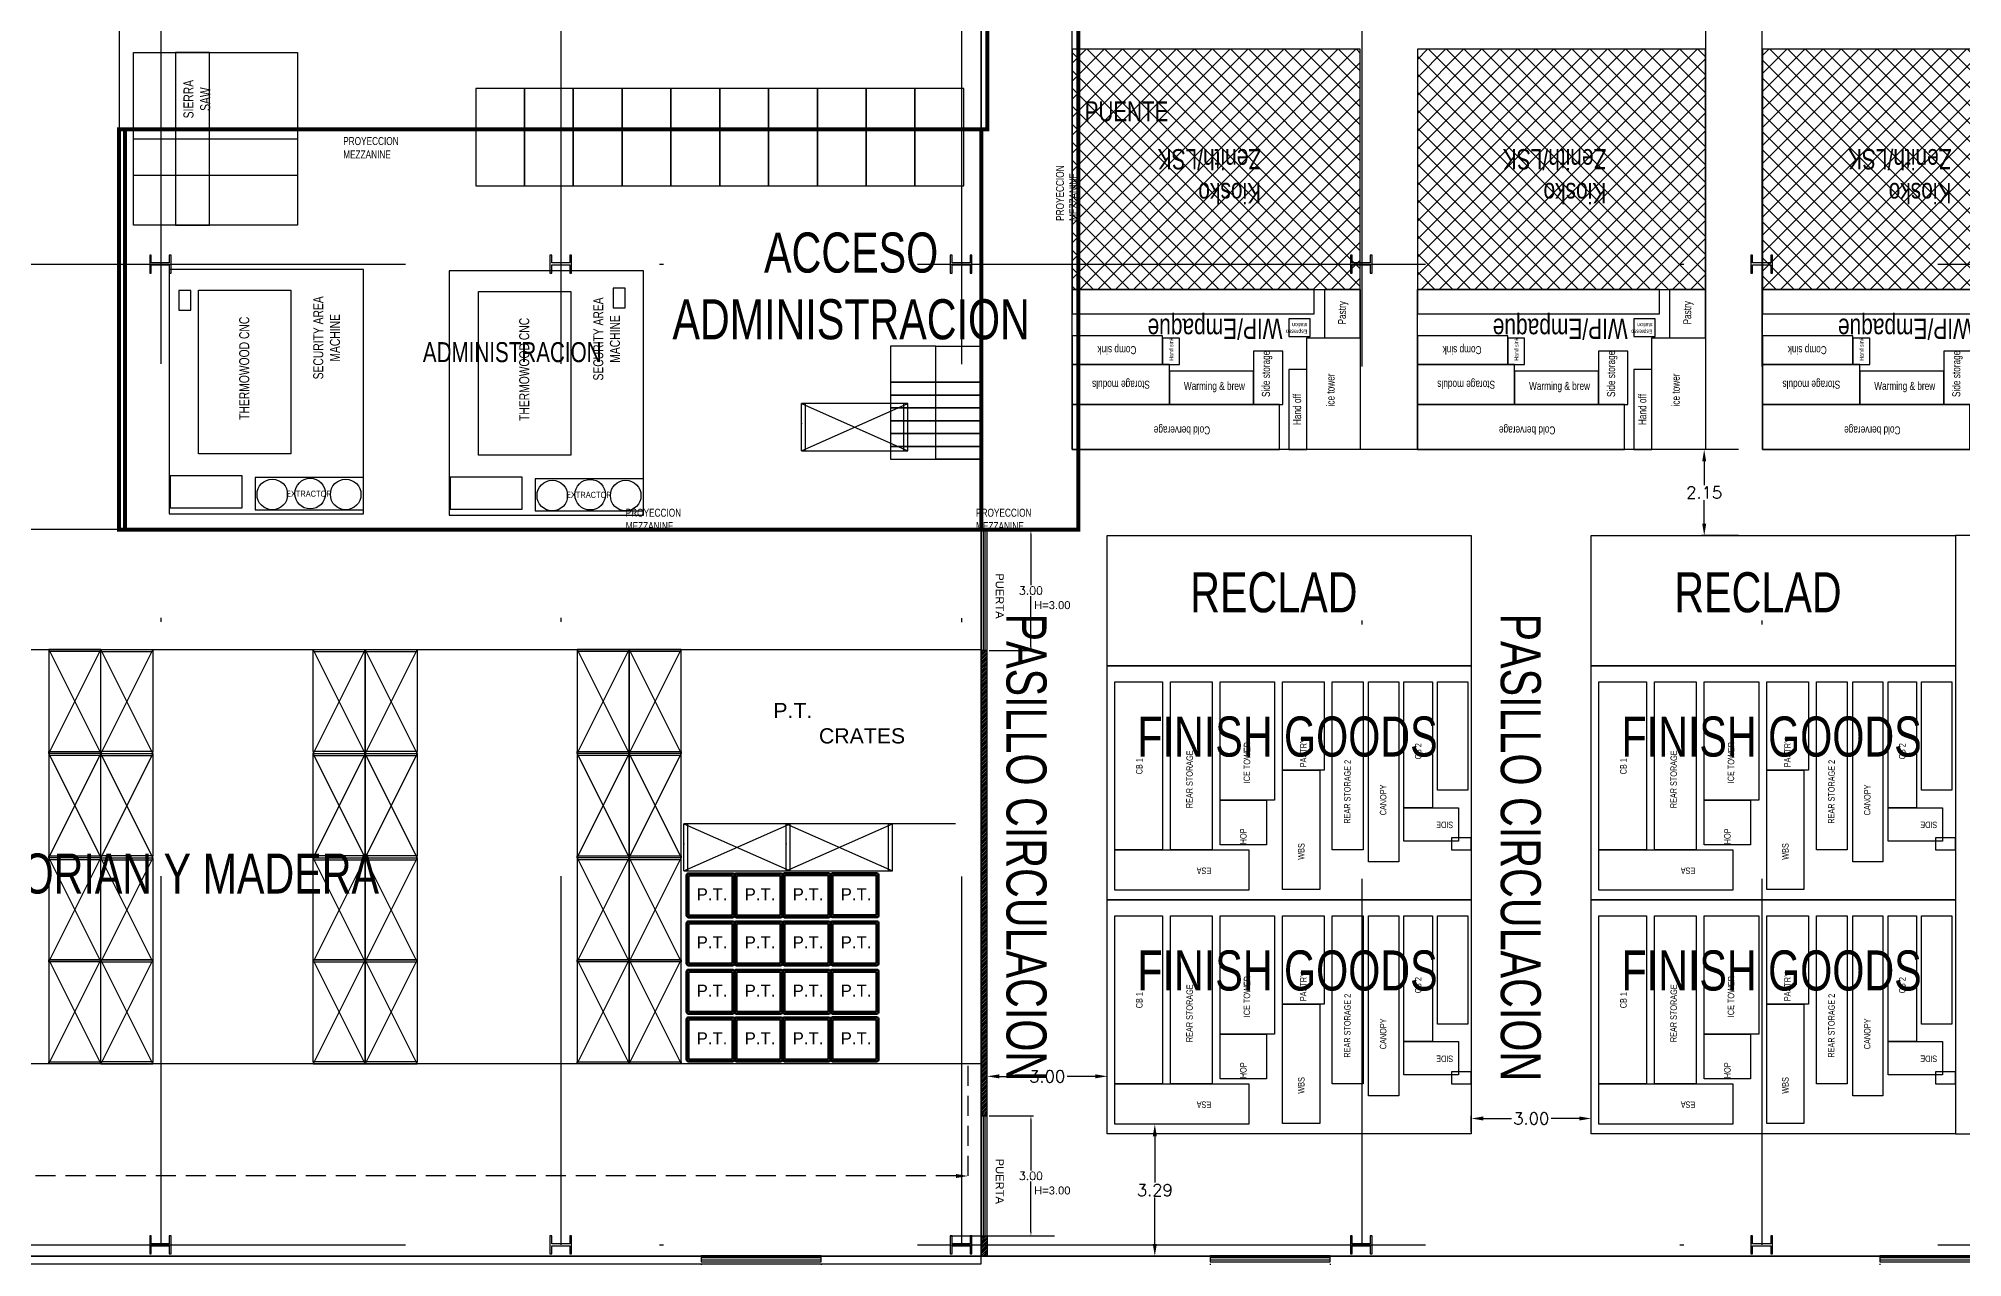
# Model space of a CAD drawing. Header units: millimetres. Extents: x 1263 to 2085, y 1308 to 1444.
# Drawn here: x 1372.09 to 1420.18, y 1355.05 to 1385.51 of the extents above; entities that cross this region are included whole.
import ezdxf

# ---------------------------------------------------------------- set-up
doc = ezdxf.new("R2010")
doc.units = ezdxf.units.MM
for name, pattern in [('ACAD_ISO02W100', [15, 12, -3]), ('DASHDOT', [25.4, 12.7, -6.35, 0, -6.35]), ('DASHED2', [0.375, 0.25, -0.125])]:
    doc.linetypes.add(name, pattern=pattern)
for name, color, linetype in [('1- 2', 223, 'Continuous'), ('1- muro de carga', 5, 'Continuous'), ('DIM GENERAL', 1, 'Continuous'), ('ejes', 140, 'DASHDOT'), ('LINEA LIMITE DE ZONIFICACION', 2, 'Continuous'), ('LINEA PROYECCION', 1, 'DASHED2')]:
    doc.layers.add(name, color=color, linetype=linetype)
doc.styles.add('ARRAY BASE$0$Standard', font='arial.ttf')
doc.styles.add('ARRAY BASE$0$STYLE1', font='swissc.ttf', dxfattribs={"width": 0.9})
doc.styles.get("Standard").update_dxf_attribs({"font": 'arial.ttf'})
doc.styles.add('TEXTO GENERAL', font='swissc.ttf', dxfattribs={"width": 0.9, "height": 1})
doc.styles.add('TEXTOS', font='romans.shx')
doc.dimstyles.new('DIM-75P', dxfattribs={"dimtxt": 0.3, "dimasz": 0.3, "dimexe": 0.0675, "dimexo": 0.0468, "dimgap": 0.0375, "dimtad": 0, "dimtih": 1, "dimtoh": 1, "dimzin": 0, "dimdsep": 46, "dimtxsty": 'TEXTOS', "dimcen": 0.3, "dimclrd": 1, "dimclre": 1, "dimclrt": 2, "dimadec": 0, "dimazin": 0, "dimtfac": 1, "dimtmove": 1, "dimatfit": 3, "dimldrblk": 'flecha', "dimfxl": 0.045, "dimtolj": 1, "dimtzin": 0, "dimlwd": -1, "dimlwe": -1, "dimarcsym": 0})

# ---------------------------------------------------------------- blocks, each defined once
blk = doc.blocks.new('malla1x1')
at = {"color": 1, "linetype": 'Continuous', "ltscale": 0.01}
blk.add_lwpolyline([(80.173, 79.605), (0, 79.605), (0, 0), (101.556, 0)], close=True, dxfattribs=at)
blk = doc.blocks.new('planta conjunto')
blk.add_lwpolyline([(121.082, 18.35), (121.082, 18.35)])
at = {"layer": '1- 2', "lineweight": 25}
for points in [[(100.79, 25.012), (100.34, 25.012), (100.34, 25.209), (100.3, 25.209), (100.3, 24.759), (100.34, 24.759), (100.34, 24.964), (100.79, 24.964), (100.79, 24.759), (100.837, 24.759), (100.837, 25.209), (100.79, 25.209), (100.79, 25.012)], [(100.79, 25.012), (100.34, 25.012), (100.34, 25.209), (100.3, 25.209), (100.3, 24.759), (100.34, 24.759), (100.34, 24.964), (100.79, 24.964), (100.79, 24.759), (100.837, 24.759), (100.837, 25.209), (100.79, 25.209), (100.79, 25.012)], [(110.798, 25.012), (110.348, 25.012), (110.348, 25.209), (110.3, 25.209), (110.3, 24.759), (110.348, 24.759), (110.348, 24.964), (110.798, 24.964), (110.798, 24.759), (110.845, 24.759), (110.845, 25.209), (110.798, 25.209), (110.798, 25.012)], [(110.798, 25.012), (110.348, 25.012), (110.348, 25.209), (110.3, 25.209), (110.3, 24.759), (110.348, 24.759), (110.348, 24.964), (110.798, 24.964), (110.798, 24.759), (110.845, 24.759), (110.845, 25.209), (110.798, 25.209), (110.798, 25.012)], [(120.806, 25.012), (120.356, 25.012), (120.356, 25.209), (120.308, 25.209), (120.308, 24.759), (120.356, 24.759), (120.356, 24.964), (120.806, 24.964), (120.806, 24.759), (120.845, 24.759), (120.845, 25.209), (120.806, 25.209), (120.806, 25.012)], [(120.806, 25.012), (120.356, 25.012), (120.356, 25.209), (120.308, 25.209), (120.308, 24.759), (120.356, 24.759), (120.356, 24.964), (120.806, 24.964), (120.806, 24.759), (120.845, 24.759), (120.845, 25.209), (120.806, 25.209), (120.806, 25.012)], [(130.806, 25.012), (130.356, 25.012), (130.356, 25.209), (130.316, 25.209), (130.316, 24.759), (130.356, 24.759), (130.356, 24.964), (130.806, 24.964), (130.806, 24.759), (130.853, 24.759), (130.853, 25.209), (130.806, 25.209), (130.806, 25.012)], [(130.806, 25.012), (130.356, 25.012), (130.356, 25.209), (130.316, 25.209), (130.316, 24.759), (130.356, 24.759), (130.356, 24.964), (130.806, 24.964), (130.806, 24.759), (130.853, 24.759), (130.853, 25.209), (130.806, 25.209), (130.806, 25.012)], [(140.814, 25.012), (140.363, 25.012), (140.363, 25.209), (140.316, 25.209), (140.316, 24.759), (140.363, 24.759), (140.363, 24.964), (140.814, 24.964), (140.814, 24.759), (140.861, 24.759), (140.861, 25.209), (140.814, 25.209), (140.814, 25.012)], [(140.814, 25.012), (140.363, 25.012), (140.363, 25.209), (140.316, 25.209), (140.316, 24.759), (140.363, 24.759), (140.363, 24.964), (140.814, 24.964), (140.814, 24.759), (140.861, 24.759), (140.861, 25.209), (140.814, 25.209), (140.814, 25.012)], [(100.79, 0.502), (100.34, 0.502), (100.34, 0.699), (100.3, 0.699), (100.3, 0.249), (100.34, 0.249), (100.34, 0.454), (100.79, 0.454), (100.79, 0.249), (100.837, 0.249), (100.837, 0.699), (100.79, 0.699), (100.79, 0.502)], [(100.79, 0.502), (100.34, 0.502), (100.34, 0.699), (100.3, 0.699), (100.3, 0.249), (100.34, 0.249), (100.34, 0.454), (100.79, 0.454), (100.79, 0.249), (100.837, 0.249), (100.837, 0.699), (100.79, 0.699), (100.79, 0.502)], [(110.798, 0.502), (110.348, 0.502), (110.348, 0.699), (110.3, 0.699), (110.3, 0.249), (110.348, 0.249), (110.348, 0.454), (110.798, 0.454), (110.798, 0.249), (110.845, 0.249), (110.845, 0.699), (110.798, 0.699), (110.798, 0.502)], [(110.798, 0.502), (110.348, 0.502), (110.348, 0.699), (110.3, 0.699), (110.3, 0.249), (110.348, 0.249), (110.348, 0.454), (110.798, 0.454), (110.798, 0.249), (110.845, 0.249), (110.845, 0.699), (110.798, 0.699), (110.798, 0.502)], [(120.806, 0.502), (120.356, 0.502), (120.356, 0.699), (120.308, 0.699), (120.308, 0.249), (120.356, 0.249), (120.356, 0.454), (120.806, 0.454), (120.806, 0.249), (120.845, 0.249), (120.845, 0.699), (120.806, 0.699), (120.806, 0.502)], [(120.806, 0.502), (120.356, 0.502), (120.356, 0.699), (120.308, 0.699), (120.308, 0.249), (120.356, 0.249), (120.356, 0.454), (120.806, 0.454), (120.806, 0.249), (120.845, 0.249), (120.845, 0.699), (120.806, 0.699), (120.806, 0.502)], [(130.806, 0.502), (130.356, 0.502), (130.356, 0.699), (130.316, 0.699), (130.316, 0.249), (130.356, 0.249), (130.356, 0.454), (130.806, 0.454), (130.806, 0.249), (130.853, 0.249), (130.853, 0.699), (130.806, 0.699), (130.806, 0.502)], [(130.806, 0.502), (130.356, 0.502), (130.356, 0.699), (130.316, 0.699), (130.316, 0.249), (130.356, 0.249), (130.356, 0.454), (130.806, 0.454), (130.806, 0.249), (130.853, 0.249), (130.853, 0.699), (130.806, 0.699), (130.806, 0.502)], [(140.814, 0.502), (140.363, 0.502), (140.363, 0.699), (140.316, 0.699), (140.316, 0.249), (140.363, 0.249), (140.363, 0.454), (140.814, 0.454), (140.814, 0.249), (140.861, 0.249), (140.861, 0.699), (140.814, 0.699), (140.814, 0.502)], [(140.814, 0.502), (140.363, 0.502), (140.363, 0.699), (140.316, 0.699), (140.316, 0.249), (140.363, 0.249), (140.363, 0.454), (140.814, 0.454), (140.814, 0.249), (140.861, 0.249), (140.861, 0.699), (140.814, 0.699), (140.814, 0.502)]]:
    blk.add_lwpolyline(points, dxfattribs=at)
at = {"layer": '1- muro de carga', "lineweight": 25}
blk.add_lwpolyline([(6.09, 0.197), (0.197, 0.197), (0.197, 79.803), (140.923, 79.803), (162.306, 0.197), (7.291, 0.197)], dxfattribs=at)
at = {"layer": 'ejes'}
for p, q in [((100.578, 86.192), (100.578, 0.474)), ((110.578, 86.192), (110.578, 0.474)), ((120.586, 86.184), (120.586, 0.474)), ((130.594, 86.124), (130.594, 0.474)), ((140.594, 86.124), (140.594, 0.474)), ((-8.01, 24.984), (162.449, 24.984)), ((-8.01, 0.474), (162.449, 0.474))]:
    blk.add_line(p, q, dxfattribs=at)
blk.add_blockref('malla1x1', (60.75, 0.197))
blk = doc.blocks.new('ARRAY BASE$0$FINISH')
for points in [[(5.845, 9.099), (5.845, 0), (0, 0), (0, 9.099)], [(0.237, 5.558), (0.237, 8.908), (1.247, 8.908), (1.247, 5.558)], [(5.442, 7.719), (1.247, 7.719), (1.247, 8.908), (5.442, 8.908)], [(5.442, 6.48), (1.247, 6.48), (1.247, 7.519), (5.442, 7.519)], [(2.491, 5.122), (1.374, 5.122), (1.374, 6.28), (2.491, 6.28)], [(5.442, 4.914), (2.491, 4.914), (2.491, 6.28), (5.442, 6.28)], [(0.259, 4.714), (3.239, 4.714), (3.239, 3.784), (0.259, 3.784)], [(5.442, 3.673), (3.239, 3.673), (3.239, 4.714), (5.442, 4.714)], [(1.247, 3.473), (5.442, 3.473), (5.442, 2.703), (1.247, 2.703)], [(5.442, 1.809), (0.947, 1.809), (0.947, 2.566), (5.442, 2.566)], [(2.301, 1.683), (2.301, 0.318), (1.468, 0.318), (1.468, 1.683)], [(2.301, 0.973), (2.301, 1.683), (5.442, 1.683), (5.442, 0.973)], [(1.55, 0), (1.55, 0.495), (1.25, 0.495), (1.25, 0)], [(5.442, 0.086), (2.735, 0.086), (2.735, 0.843), (5.442, 0.843)]]:
    blk.add_lwpolyline(points, close=True)
at = {"style": 'TEXTO GENERAL'}
for s, width, gutter_width, heights, insert, char_height, attachment_point, rotation in [('\\pxqc;CB 1', 2.11022, 20.17, [0], (2.283, 8.385), 0.1614, 1, 359.6009), ('\\pxqc;FINISH GOODS ', 8.493, 12.5, [4.341], (4.579, 8.84), 1, 1, 270), ('\\pxqd;ESA ', 1.48497, 20.17, [0.193], (0.648, 7.242), 0.1614, 2, 89.6009), ('\\pxqd;REAR STORAGE', 2.11022, 20.17, [0], (3.344, 7.12), 0.16136, 2, 359.6009), ('\\pxqd;HOP ', 1.09476, 20.17, [0.213], (1.936, 5.776), 0.1614, 2, 359.6009), ('\\pxqd;ICE TOWER', 2.11022, 20.17, [0], (3.966, 5.684), 0.16136, 2, 359.6009), ('\\pxqd;WBS ', 1.48497, 20.17, [0.193], (1.743, 4.326), 0.1614, 2, 359.6009), ('\\pxqd;PASTRY ', 2.11022, 20.17, [0], (4.366, 4.274), 0.16136, 2, 359.6009), ('\\pxqd;REAR STORAGE 2 ', 2.88701, 20.17, [0.516], (3.345, 3.174), 0.16136, 2, 359.6009), ('\\pxqd;CANOPY ', 2.11022, 20.17, [0], (3.167, 2.278), 0.16136, 2, 359.6009), ('\\pxqd;CB 2', 0.72255, 20.17, [0.176], (3.872, 1.406), 0.1614, 2, 359.6009), ('\\pxqd;SIDE ', 1.09476, 20.17, [0.213], (1.795, 1.001), 0.16136, 2, 89.6009)]:
    blk.add_mtext_dynamic_manual_height_columns(s, width=width, gutter_width=gutter_width, heights=heights, dxfattribs=dict(at, insert=insert, char_height=char_height, attachment_point=attachment_point, rotation=rotation))
blk = doc.blocks.new('*D52')
at = {"layer": 'Defpoints', "color": 0, "ltscale": 0.01, "transparency": 16777216}
for p in [(1.5, 1.243), (-1.5, 0.15), (1.5, 0.15)]:
    blk.add_point(p, dxfattribs=at)
at = {"layer": 'DIM GENERAL', "color": 1, "ltscale": 0.01, "transparency": 16777216}
for p, q in [((-1.5, 0.197), (-1.5, 1.31)), ((-1.4, 1.243), (-0.138, 1.243)), ((1.4, 1.243), (0.137, 1.243)), ((1.5, 0.197), (1.5, 1.31))]:
    blk.add_line(p, q, dxfattribs=at)
for points in [[(-1.4, 1.226), (-1.4, 1.26), (-1.5, 1.243)], [(1.4, 1.226), (1.4, 1.26), (1.5, 1.243)]]:
    blk.add_solid(points, dxfattribs=at)
at = {"layer": 'DIM GENERAL', "color": 2, "ltscale": 0.01, "transparency": 16777216, "insert": (0, 1.243), "char_height": 0.2, "attachment_point": 5, "rotation": 90, "style": 'TEXTOS'}
blk.add_mtext('\\A1;3.00', dxfattribs=at)
blk = doc.blocks.new('flecha')
at = {"ltscale": 6}
for points in [[(-0.02, 0.03), (-0.11, 0.13), (-0.12, 0.05), (-0.12, 0.21)], [(-0.02, -0.03), (-0.11, -0.13), (-0.12, -0.05), (-0.12, -0.21)]]:
    blk.add_hatch(color=256, dxfattribs=at).paths.add_polyline_path(points)
for p, q in [((0.01, -0.02), (-0.14, 0.24)), ((0.01, 0.02), (-0.14, -0.24)), ((-0.13, 0.24), (-0.13, 0.03)), ((-0.13, 0.03), (-0.1, 0.12)), ((0, 0), (-0.1, 0.12)), ((0, 0), (-0.1, -0.12)), ((-0.13, -0.02), (-0.13, -0.24)), ((-0.13, -0.02), (-0.1, -0.12))]:
    blk.add_line(p, q, dxfattribs=at)
for points in [[(-0.02, 0.03), (-0.11, 0.13), (-0.12, 0.05), (-0.12, 0.21)], [(-0.02, -0.03), (-0.11, -0.13), (-0.12, -0.05), (-0.12, -0.21)]]:
    blk.add_lwpolyline(points, close=True, dxfattribs=at)
blk = doc.blocks.new('ARRAY BASE$0$Rack madera')
for p, q in [((0.002, 0.002), (0.002, 1.302)), ((0.002, 1.302), (0.052, 1.302)), ((2.602, 1.302), (0.002, 0.002)), ((0.002, 1.302), (2.602, 0.002)), ((2.552, 1.302), (0.052, 1.302)), ((0.052, 1.302), (0.052, 0.002)), ((2.552, 0.002), (2.552, 1.302)), ((2.602, 1.302), (2.552, 1.302)), ((2.602, 0.002), (2.602, 1.302)), ((0.052, 0.002), (0.002, 0.002)), ((0.052, 0.002), (2.552, 0.002)), ((2.552, 0.002), (2.602, 0.002))]:
    blk.add_line(p, q)
blk = doc.blocks.new('*D69')
at = {"layer": 'Defpoints', "color": 0, "ltscale": 0.01, "transparency": 16777216}
for p in [(1398.802, 1359.581), (1395.802, 1358.593), (1398.802, 1358.147)]:
    blk.add_point(p, dxfattribs=at)
at = {"layer": 'LINEA LIMITE DE ZONIFICACION', "color": 1, "ltscale": 0.01, "transparency": 16777216}
for p, q in [((1395.802, 1358.64), (1395.802, 1359.648)), ((1396.102, 1359.581), (1396.807, 1359.581)), ((1398.502, 1359.581), (1397.797, 1359.581)), ((1398.802, 1358.194), (1398.802, 1359.648))]:
    blk.add_line(p, q, dxfattribs=at)
for points in [[(1396.102, 1359.631), (1396.102, 1359.531), (1395.802, 1359.581)], [(1398.502, 1359.631), (1398.502, 1359.531), (1398.802, 1359.581)]]:
    blk.add_solid(points, dxfattribs=at)
at = {"layer": 'LINEA LIMITE DE ZONIFICACION', "color": 2, "ltscale": 0.01, "transparency": 16777216, "insert": (1397.302, 1359.581), "char_height": 0.3, "attachment_point": 5, "style": 'TEXTOS'}
blk.add_mtext('\\A1;3.00', dxfattribs=at)
blk = doc.blocks.new('*D70')
at = {"layer": 'Defpoints', "color": 0, "ltscale": 0.01, "transparency": 16777216}
for p in [(1400.667, 1358.384), (1399.991, 1355.091), (1400.667, 1355.091)]:
    blk.add_point(p, dxfattribs=at)
at = {"layer": 'LINEA LIMITE DE ZONIFICACION', "color": 1, "ltscale": 0.01, "transparency": 16777216}
for p, q in [((1400.62, 1358.384), (1399.923, 1358.384)), ((1399.991, 1358.084), (1399.991, 1356.925)), ((1399.991, 1355.391), (1399.991, 1356.55)), ((1400.62, 1355.091), (1399.923, 1355.091))]:
    blk.add_line(p, q, dxfattribs=at)
for points in [[(1399.941, 1358.084), (1400.041, 1358.084), (1399.991, 1358.384)], [(1399.941, 1355.391), (1400.041, 1355.391), (1399.991, 1355.091)]]:
    blk.add_solid(points, dxfattribs=at)
at = {"layer": 'LINEA LIMITE DE ZONIFICACION', "color": 2, "ltscale": 0.01, "transparency": 16777216, "insert": (1399.991, 1356.738), "char_height": 0.3, "attachment_point": 5, "style": 'TEXTOS'}
blk.add_mtext('\\A1;3.29', dxfattribs=at)
blk = doc.blocks.new('*D71')
at = {"layer": 'Defpoints', "color": 0, "ltscale": 0.01, "transparency": 16777216}
for p in [(1410.9, 1358.528), (1407.9, 1358.147), (1410.9, 1358.147)]:
    blk.add_point(p, dxfattribs=at)
at = {"layer": 'LINEA LIMITE DE ZONIFICACION', "color": 1, "ltscale": 0.01, "transparency": 16777216}
for p, q in [((1407.9, 1358.194), (1407.9, 1358.595)), ((1408.2, 1358.528), (1408.906, 1358.528)), ((1410.6, 1358.528), (1409.895, 1358.528)), ((1410.9, 1358.194), (1410.9, 1358.595))]:
    blk.add_line(p, q, dxfattribs=at)
for points in [[(1408.2, 1358.578), (1408.2, 1358.478), (1407.9, 1358.528)], [(1410.6, 1358.578), (1410.6, 1358.478), (1410.9, 1358.528)]]:
    blk.add_solid(points, dxfattribs=at)
at = {"layer": 'LINEA LIMITE DE ZONIFICACION', "color": 2, "ltscale": 0.01, "transparency": 16777216, "insert": (1409.4, 1358.528), "char_height": 0.3, "attachment_point": 5, "style": 'TEXTOS'}
blk.add_mtext('\\A1;3.00', dxfattribs=at)
blk = doc.blocks.new('*D59')
at = {"layer": 'Defpoints', "color": 0, "ltscale": 0.01, "transparency": 16777216}
for p in [(1414.629, 1375.244), (1413.722, 1373.091), (1414.629, 1373.091)]:
    blk.add_point(p, dxfattribs=at)
at = {"layer": 'LINEA LIMITE DE ZONIFICACION', "color": 1, "ltscale": 0.01, "transparency": 16777216}
for p, q in [((1414.583, 1375.244), (1413.655, 1375.244)), ((1413.722, 1374.944), (1413.722, 1374.355)), ((1413.722, 1373.391), (1413.722, 1373.98)), ((1414.583, 1373.091), (1413.655, 1373.091))]:
    blk.add_line(p, q, dxfattribs=at)
for points in [[(1413.672, 1374.944), (1413.772, 1374.944), (1413.722, 1375.244)], [(1413.672, 1373.391), (1413.772, 1373.391), (1413.722, 1373.091)]]:
    blk.add_solid(points, dxfattribs=at)
at = {"layer": 'LINEA LIMITE DE ZONIFICACION', "color": 2, "ltscale": 0.01, "transparency": 16777216, "insert": (1413.722, 1374.167), "char_height": 0.3, "attachment_point": 5, "style": 'TEXTOS'}
blk.add_mtext('\\A1;2.15', dxfattribs=at)
blk = doc.blocks.new('ARRAY BASE$0$KIOSKO DE ARMADO')
h = blk.add_hatch()
h.set_pattern_fill('ANSI37', color=256, scale=0.1, angle=180)
h.set_pattern_definition([(225, (2482.8771, 1339.67897), (0.224506403, -0.224506403), []), (315, (2482.8771, 1339.67897), (0.224506403, 0.224506403), [])])
h.paths.add_polyline_path([(7.2, 10), (0, 10), (0, 4), (7.2, 4)])
for points in [[(7.2, 10), (0, 10), (0, 4), (7.2, 4)], [(0, 4), (7.2, 4), (7.2, 0), (0, 0)], [(7.2, 4), (7.2, 0), (0, 0), (0, 4)], [(6.05, 3.39), (6.05, 4), (0, 4), (0, 3.39)], [(6.303, 2.79), (7.2, 2.79), (7.2, 4), (6.303, 4)], [(5.943, 2.825), (5.943, 3.265), (5.413, 3.265), (5.413, 2.825)], [(2.26, 2.12), (2.26, 2.84), (0, 2.84), (0, 2.12)], [(2.68, 2.78), (2.26, 2.78), (2.26, 2.12), (2.68, 2.12)], [(4.53, 2.46), (4.53, 1.12), (5.26, 1.12), (5.26, 2.46)], [(5.86, 2.79), (7.2, 2.79), (7.2, 0), (5.86, 0)], [(2.43, 1.12), (2.43, 2.12), (0, 2.12), (0, 1.12)], [(2.43, 1.96), (2.43, 1.12), (4.53, 1.12), (4.53, 1.96)], [(5.41, 0), (5.86, 0), (5.86, 2), (5.41, 2)], [(5.18, 0), (5.18, 1.12), (0, 1.12), (0, 0)]]:
    blk.add_lwpolyline(points, close=True)
at = {"attachment_point": 1, "style": 'TEXTO GENERAL'}
for s, insert, char_height, rotation in [('Kiosko Zenith/LSK', (4.722, 6.152), 0.50733, 180), ('WIP/Empaque', (5.255, 2.761), 0.50733, 180), ('Pastry', (6.643, 3.123), 0.2, 90), ('Espresso\\Pstation', (5.875, 2.891), 0.1, 180), ('Comp sink', (1.604, 2.382), 0.2, 180), ('Hand sink', (2.424, 2.218), 0.1, 90), ('Side storage', (4.741, 1.31), 0.2, 90), ('Storage moduls', (1.942, 1.518), 0.2, 180), ('ice tower', (6.357, 1.074), 0.2, 90), ('Hand off', (5.522, 0.609), 0.2, 90), ('Cold berverage', (3.448, 0.377), 0.2, 180)]:
    blk.add_mtext_dynamic_manual_height_columns(s, width=3.63915, gutter_width=2.537, heights=[0], dxfattribs=dict(at, insert=insert, char_height=char_height, rotation=rotation))
at = {"insert": (2.791, 1.689), "char_height": 0.2, "attachment_point": 1, "style": 'TEXTO GENERAL'}
blk.add_mtext_dynamic_manual_height_columns('Warming & brew', width=3.63915, gutter_width=2.537, heights=[0], dxfattribs=at)
blk = doc.blocks.new('10')
h = blk.add_hatch()
h.set_pattern_fill('ANSI37', color=256, scale=0.1, angle=180)
h.set_pattern_definition([(225, (2475.6771, 1329.67897), (0.224506403, -0.224506403), []), (315, (2475.6771, 1329.67897), (0.224506403, 0.224506403), [])])
h.paths.add_polyline_path([(0, -6), (0, -4.005), (-1.076, 0), (-7.2, 0), (-7.2, -6)])
for points in [[(-8.448, -38.48), (-24.275, -38.48), (-24.275, 0), (-8.448, 0)], [(-7.2, -6), (0, -6), (0, -10), (-7.2, -10)], [(0, -6), (0, -10), (-7.2, -10), (-7.2, -6)], [(-1.15, -6.61), (-1.15, -6), (-7.2, -6), (-7.2, -6.61)], [(-0.897, -7.21), (0, -7.21), (0, -6), (-0.897, -6)], [(-4.94, -7.88), (-4.94, -7.16), (-7.2, -7.16), (-7.2, -7.88)], [(-1.257, -7.175), (-1.257, -6.735), (-1.787, -6.735), (-1.787, -7.175)], [(-1.34, -7.21), (0, -7.21), (0, -10), (-1.34, -10)], [(-4.52, -7.22), (-4.94, -7.22), (-4.94, -7.88), (-4.52, -7.88)], [(-2.67, -7.54), (-2.67, -8.88), (-1.94, -8.88), (-1.94, -7.54)], [(-4.77, -8.88), (-4.77, -7.88), (-7.2, -7.88), (-7.2, -8.88)], [(-4.77, -8.04), (-4.77, -8.88), (-2.67, -8.88), (-2.67, -8.04)], [(-1.79, -10), (-1.34, -10), (-1.34, -8), (-1.79, -8)], [(-2.02, -10), (-2.02, -8.88), (-7.2, -8.88), (-7.2, -10)], [(-24.275, -12.209), (-19.544, -12.209), (-19.544, -10.37), (-24.275, -10.37)], [(-24.239, -27.931), (-19.508, -27.931), (-19.508, -26.092), (-24.239, -26.092)]]:
    blk.add_lwpolyline(points, close=True)
blk.add_lwpolyline([(-1.076, 0), (-7.2, 0), (-7.2, -6), (0, -6), (0, -4.005)])
for p in [(-24.096, -10), (-15.648, -10), (-24.275, -38.48), (-15.648, -38.48), (-7.021, -38.48)]:
    blk.add_blockref('ARRAY BASE$0$KIOSKO DE ARMADO', p)
at = {"xscale": -1, "rotation": 90}
for p in [(-14.099, -10.88), (-14.099, -19.594)]:
    blk.add_blockref('ARRAY BASE$0$KIOSKO DE ARMADO', p, dxfattribs=at)
at = {"rotation": 270}
for p in [(-9.997, -10.88), (-9.997, -19.594)]:
    blk.add_blockref('ARRAY BASE$0$KIOSKO DE ARMADO', p, dxfattribs=at)
at = {"attachment_point": 1, "style": 'ARRAY BASE$0$STYLE1'}
for s, insert, char_height, rotation in [('Kiosko Zenith/LSK', (-2.478, -3.848), 0.50733, 180), ('WIP/Empaque', (-1.945, -7.239), 0.50733, 180), ('Pastry', (-0.557, -6.877), 0.2, 90), ('Espresso\\Pstation', (-1.325, -7.109), 0.1, 180), ('Comp sink', (-5.596, -7.618), 0.2, 180), ('Hand sink', (-4.776, -7.782), 0.1, 90), ('Side storage', (-2.459, -8.69), 0.2, 90), ('ice tower', (-0.843, -8.926), 0.2, 90), ('Storage moduls', (-5.258, -8.482), 0.2, 180), ('Hand off', (-1.678, -9.391), 0.2, 90), ('Cold berverage', (-3.752, -9.623), 0.2, 180)]:
    blk.add_mtext_dynamic_manual_height_columns(s, width=3.63915, gutter_width=2.537, heights=[0], dxfattribs=dict(at, insert=insert, char_height=char_height, rotation=rotation))
for s, insert, char_height in [('Warming & brew', (-4.409, -8.311), 0.2), ('Tool area', (-23.155, -11.015), 0.5073), ('Tool area', (-23.119, -26.737), 0.5073)]:
    blk.add_mtext_dynamic_manual_height_columns(s, width=3.63915, gutter_width=2.537, heights=[0], dxfattribs=dict(at, insert=insert, char_height=char_height))
blk = doc.blocks.new('*D62')
at = {"layer": 'Defpoints', "color": 0, "ltscale": 2, "transparency": 16777216}
for p in [(1335.652, 1359.894), (1395.32, 1359.894), (1335.652, 1357.091)]:
    blk.add_point(p, dxfattribs=at)
at = {"layer": 'LINEA PROYECCION', "color": 1, "ltscale": 2, "transparency": 16777216}
for p, q in [((1335.652, 1359.847), (1335.652, 1357.024)), ((1395.32, 1359.847), (1395.32, 1357.024)), ((1335.952, 1357.091), (1364.848, 1357.091)), ((1395.02, 1357.091), (1366.123, 1357.091))]:
    blk.add_line(p, q, dxfattribs=at)
for points in [[(1335.952, 1357.141), (1335.952, 1357.041), (1335.652, 1357.091)], [(1395.02, 1357.141), (1395.02, 1357.041), (1395.32, 1357.091)]]:
    blk.add_solid(points, dxfattribs=at)
at = {"layer": 'LINEA PROYECCION', "color": 2, "ltscale": 2, "transparency": 16777216, "insert": (1365.486, 1357.091), "char_height": 0.3, "attachment_point": 5, "style": 'TEXTOS'}
blk.add_mtext('\\A1;59.67', dxfattribs=at)
blk = doc.blocks.new('rack 01')
at = {"linetype": 'ACAD_ISO02W100'}
for p, q in [((2840.012, 2360.036), (2837.352, 2360.036)), ((2837.352, 2360.036), (2837.352, 2358.856)), ((2840.012, 2358.856), (2837.352, 2360.036)), ((2840.012, 2360.036), (2837.352, 2358.856)), ((2837.452, 2360.036), (2837.452, 2358.856)), ((2839.912, 2360.036), (2839.912, 2358.856)), ((2840.012, 2360.036), (2840.012, 2358.856)), ((2837.352, 2358.856), (2840.012, 2358.856))]:
    blk.add_line(p, q, dxfattribs=at)
blk.add_point((2840.012, 2359.356), dxfattribs=at)
blk = doc.blocks.new('P.T.')
at = {"color": 8, "lineweight": 211}
for p, q in [((1.862, 1.893), (1.862, 2.895)), ((1.912, 2.944), (3.012, 2.944)), ((1.912, 1.894), (1.912, 2.894)), ((1.912, 2.894), (3.012, 2.894)), ((3.012, 2.894), (3.012, 1.894)), ((3.062, 2.894), (3.062, 1.894)), ((3.012, 1.844), (1.905, 1.844)), ((3.012, 1.894), (1.912, 1.894))]:
    blk.add_line(p, q, dxfattribs=at)
for centre, start, end in [((1.912, 2.894), 89.4271, 180), ((3.012, 2.894), 359.4271, 90.5729), ((1.912, 1.894), 179.7135, 278.1297), ((3.012, 1.894), 269.9777, 0.5729)]:
    blk.add_arc(centre, 0.05, start, end, dxfattribs=at)
at = {"lineweight": 211, "insert": (2.114, 2.571), "char_height": 0.3, "attachment_point": 1}
blk.add_mtext_dynamic_manual_height_columns('P.T.', width=1.1, gutter_width=12.5, heights=[0], dxfattribs=at)
blk = doc.blocks.new('ARRAY BASE$0$PUERTA TRANSICION')
at = {"color": 1}
for points in [[(-1.5, 0), (1.5, 0), (1.5, 0.15), (-1.5, 0.15)], [(1.5, 0.05), (1.5, 0.1), (-1.5, 0.1), (-1.5, 0.05)]]:
    blk.add_lwpolyline(points, close=True, dxfattribs=at)
at = {"color": 2, "ltscale": 0.01, "insert": (0.263, 1.323), "char_height": 0.2, "attachment_point": 1, "rotation": 90}
blk.add_mtext_dynamic_manual_height_columns('H=3.00', width=0.44515, gutter_width=12.5, heights=[0], dxfattribs=at)
at = {"insert": (-0.529, 0.563), "char_height": 0.2, "attachment_point": 1, "style": 'ARRAY BASE$0$Standard'}
blk.add_mtext_dynamic_manual_height_columns('\\pxqc;PUERTA', width=1.32555, gutter_width=13.918, heights=[0.278], dxfattribs=at)
at = {"layer": 'DIM GENERAL', "ltscale": 0.01}
dim = blk.add_linear_dim(base=(1.5, 1.243), p1=(-1.5, 0.15), p2=(1.5, 0.15), angle=180, dimstyle='DIM-75P', dxfattribs=at)
dim.commit()
dim.dimension.update_dxf_attribs({"geometry": '*D52', "text_midpoint": (0, 1.243)})

msp = doc.modelspace()

# ---------------------------------------------------------------- hatches: boundary and pattern name
at = {"ltscale": 0.01}
h = msp.add_hatch(dxfattribs=at)
h.set_pattern_fill('ANSI31', color=1, scale=0.01)
h.set_pattern_definition([(45, (185.428778, 1316.465176), (-0.0224506403, 0.0224506403), [])])
h.paths.add_polyline_path([(1395.65195, 1358.59277), (1395.80193, 1358.59277), (1395.80193, 1370.21762), (1395.65195, 1370.21762)])
h = msp.add_hatch(dxfattribs=at)
h.set_pattern_fill('ANSI31', color=1, scale=0.01)
h.set_pattern_definition([(45, (185.428778, 1288.645755), (-0.0224506403, 0.0224506403), [])])
h.paths.add_polyline_path([(1395.80193, 1355.0912), (1395.65193, 1355.0912), (1395.65193, 1355.59277), (1395.80193, 1355.59277)])

# ---------------------------------------------------------------- linework, layer by layer
for p, q in [((1395.65193, 1434.89372), (1395.65193, 1355.0912)), ((1395.65193, 1434.89372), (1395.65193, 1355.0912)), ((1374.10347, 1428.25035), (1374.10347, 1373.24372)), ((1374.10347, 1373.24372), (1340.65193, 1373.24372)), ((1395.009, 1365.89372), (1388.21645, 1365.89372))]:
    msp.add_line(p, q)
for points in [[(1335.65193, 1354.89372), (1395.65195, 1354.89372), (1395.65195, 1434.89372), (1335.65193, 1434.89372)], [(1395.65193, 1410.55373), (1374.10347, 1410.55373), (1374.10347, 1373.24372), (1395.65193, 1373.24372)], [(1374.46939, 1380.84807), (1374.46939, 1385.16407), (1378.56239, 1385.16407), (1378.56239, 1380.84807)], [(1376.36839, 1380.84807), (1376.36839, 1385.16407), (1375.51589, 1385.16407), (1375.51589, 1380.84807)], [(1384.23731, 1384.26711), (1383.01731, 1384.26711), (1383.01731, 1381.82711), (1384.23731, 1381.82711)], [(1385.45731, 1384.26711), (1384.23731, 1384.26711), (1384.23731, 1381.82711), (1385.45731, 1381.82711)], [(1386.67731, 1384.26711), (1385.45731, 1384.26711), (1385.45731, 1381.82711), (1386.67731, 1381.82711)], [(1387.89731, 1384.26711), (1386.67731, 1384.26711), (1386.67731, 1381.82711), (1387.89731, 1381.82711)], [(1389.11731, 1384.26711), (1387.89731, 1384.26711), (1387.89731, 1381.82711), (1389.11731, 1381.82711)], [(1390.33731, 1384.26711), (1389.11731, 1384.26711), (1389.11731, 1381.82711), (1390.33731, 1381.82711)], [(1391.55731, 1384.26711), (1390.33731, 1384.26711), (1390.33731, 1381.82711), (1391.55731, 1381.82711)], [(1392.77731, 1384.26711), (1391.55731, 1384.26711), (1391.55731, 1381.82711), (1392.77731, 1381.82711)], [(1393.99731, 1384.26711), (1392.77731, 1384.26711), (1392.77731, 1381.82711), (1393.99731, 1381.82711)], [(1395.21731, 1384.26711), (1393.99731, 1384.26711), (1393.99731, 1381.82711), (1395.21731, 1381.82711)], [(1374.46939, 1382.09308), (1374.46939, 1383.00607), (1378.56239, 1383.00607), (1378.56239, 1382.09308)], [(1375.35967, 1379.73835), (1375.35967, 1373.63164), (1380.21318, 1373.63164), (1380.21318, 1379.73835)], [(1382.35757, 1379.71035), (1382.35757, 1373.60363), (1387.21108, 1373.60363), (1387.21108, 1379.71035)], [(1375.90016, 1378.72157), (1375.90016, 1379.21657), (1375.60016, 1379.21657), (1375.60016, 1378.72157)], [(1378.40036, 1375.13166), (1376.08936, 1375.13166), (1376.08936, 1379.22066), (1378.40036, 1379.22066)], [(1385.39826, 1375.10365), (1383.08726, 1375.10365), (1383.08726, 1379.19265), (1385.39826, 1379.19265)], [(1386.75532, 1378.77914), (1386.75532, 1379.27414), (1386.45532, 1379.27414), (1386.45532, 1378.77914)], [(1393.3841, 1376.92458), (1394.51801, 1376.92458), (1394.51801, 1377.82182), (1393.3841, 1377.82182)], [(1395.65193, 1376.92458), (1394.51801, 1376.92458), (1394.51801, 1377.82182), (1395.65193, 1377.82182)], [(1395.65193, 1376.92458), (1393.3841, 1376.92458), (1393.3841, 1374.99788), (1395.65193, 1374.99788)], [(1394.51801, 1376.92458), (1393.3841, 1376.92458), (1393.3841, 1376.60346), (1394.51801, 1376.60346)], [(1394.51801, 1376.92458), (1395.65193, 1376.92458), (1395.65193, 1376.60346), (1394.51801, 1376.60346)], [(1394.51801, 1376.60346), (1393.3841, 1376.60346), (1393.3841, 1376.28234), (1394.51801, 1376.28234)], [(1394.51801, 1376.28234), (1393.3841, 1376.28234), (1393.3841, 1375.96123), (1394.51801, 1375.96123)], [(1394.51801, 1376.60346), (1395.65193, 1376.60346), (1395.65193, 1376.28234), (1394.51801, 1376.28234)], [(1394.51801, 1376.28234), (1395.65193, 1376.28234), (1395.65193, 1375.96123), (1394.51801, 1375.96123)], [(1394.51801, 1375.96123), (1393.3841, 1375.96123), (1393.3841, 1375.64011), (1394.51801, 1375.64011)], [(1394.51801, 1375.96123), (1395.65193, 1375.96123), (1395.65193, 1375.64011), (1394.51801, 1375.64011)], [(1394.51801, 1375.64011), (1393.3841, 1375.64011), (1393.3841, 1375.31899), (1394.51801, 1375.31899)], [(1394.51801, 1375.31899), (1393.3841, 1375.31899), (1393.3841, 1374.99788), (1394.51801, 1374.99788)], [(1394.51801, 1375.64011), (1395.65193, 1375.64011), (1395.65193, 1375.31899), (1394.51801, 1375.31899)], [(1394.51801, 1375.31899), (1395.65193, 1375.31899), (1395.65193, 1374.99788), (1394.51801, 1374.99788)], [(1375.38507, 1373.78213), (1377.18507, 1373.78213), (1377.18507, 1374.58213), (1375.38507, 1374.58213)], [(1377.50985, 1373.73936), (1380.20985, 1373.73936), (1380.20985, 1374.53936), (1377.50985, 1374.53936)], [(1382.38297, 1373.75413), (1384.18297, 1373.75413), (1384.18297, 1374.55413), (1382.38297, 1374.55413)], [(1384.50775, 1373.71135), (1387.20775, 1373.71135), (1387.20775, 1374.51135), (1384.50775, 1374.51135)], [(1407.90046, 1369.83704), (1398.80193, 1369.83704), (1398.80193, 1373.09079), (1407.90046, 1373.09079)], [(1419.99899, 1369.83704), (1410.90046, 1369.83704), (1410.90046, 1373.09079), (1419.99899, 1373.09079)], [(1419.99899, 1358.14748), (1422.34957, 1358.14748), (1422.34957, 1373.09079), (1419.99899, 1373.09079)], [(1395.65192, 1359.89372), (1340.65193, 1359.89372), (1340.65193, 1370.24372), (1395.65192, 1370.24372)]]:
    msp.add_lwpolyline(points, close=True)
at = {"const_width": 0.1}
msp.add_lwpolyline([(1374.10347, 1383.24372), (1374.10347, 1373.24372), (1395.65193, 1373.24372), (1395.65193, 1383.24372)], close=True, dxfattribs=at)
at = {"ltscale": 0.01}
for points in [[(1395.65195, 1358.59277), (1395.80193, 1358.59277), (1395.80193, 1370.21762), (1395.65195, 1370.21762)], [(1395.80193, 1355.0912), (1395.65193, 1355.0912), (1395.65193, 1355.59277), (1395.80193, 1355.59277)]]:
    msp.add_lwpolyline(points, close=True, dxfattribs=at)
for centre in [(1377.93504, 1374.11937), (1378.88228, 1374.14217), (1379.76867, 1374.11945), (1384.93294, 1374.09137), (1385.88018, 1374.11417), (1386.76657, 1374.09145)]:
    msp.add_circle(centre, 0.38257)
at = {"layer": '1- muro de carga', "lineweight": 25}
msp.add_lwpolyline([(1280.65975, 1355.0912), (1274.76717, 1355.0912), (1274.76717, 1434.69625), (1415.49241, 1434.69625), (1436.87568, 1355.0912), (1281.8604, 1355.0912)], dxfattribs=at)
at = {"layer": 'DIM GENERAL', "ltscale": 0.01}
msp.add_line((1394.87785, 1355.59277), (1397.48175, 1355.59277), dxfattribs=at)
at = {"layer": 'LINEA PROYECCION', "ltscale": 2, "const_width": 0.1}
msp.add_lwpolyline([(1374.25347, 1373.24372), (1374.25347, 1383.24372), (1395.80193, 1383.24372), (1395.80193, 1397.2111), (1401.12142, 1397.2111), (1401.12142, 1391.7111), (1398.07617, 1391.7111), (1398.07617, 1373.24372), (1374.25347, 1373.24372)], dxfattribs=at)

# ---------------------------------------------------------------- block references
for name, p in [('planta conjunto', (1274.5697, 1354.89372)), ('10', (1422.20165, 1413.72402)), ('P.T.', (1386.42551, 1361.70858)), ('P.T.', (1387.62551, 1361.70908)), ('P.T.', (1388.82551, 1361.70958)), ('P.T.', (1390.02551, 1361.71007)), ('P.T.', (1386.42551, 1360.50844)), ('P.T.', (1387.62551, 1360.50894)), ('P.T.', (1388.82551, 1360.50944)), ('P.T.', (1390.02551, 1360.50993)), ('P.T.', (1386.42551, 1359.30029)), ('P.T.', (1387.62551, 1359.30079)), ('P.T.', (1388.82551, 1359.30129)), ('P.T.', (1390.02551, 1359.30178)), ('P.T.', (1386.4255, 1358.10988)), ('P.T.', (1387.62551, 1358.11038)), ('P.T.', (1388.82551, 1358.11088)), ('P.T.', (1390.02551, 1358.11137))]:
    msp.add_blockref(name, p)
for name, p, rotation in [('rack 01', (4231.17411, 3735.24484), 180), ('ARRAY BASE$0$PUERTA TRANSICION', (1395.65193, 1371.71762), 270), ('ARRAY BASE$0$FINISH', (1407.90046, 1363.99226), 90), ('ARRAY BASE$0$FINISH', (1419.99899, 1363.99226), 90), ('rack 01', (4228.22882, 3724.7497), 180), ('rack 01', (4230.78877, 3724.7497), 180), ('ARRAY BASE$0$FINISH', (1407.90046, 1358.14748), 90), ('ARRAY BASE$0$FINISH', (1419.99899, 1358.14748), 90), ('ARRAY BASE$0$PUERTA TRANSICION', (1395.65193, 1357.09277), 270), ('ARRAY BASE$0$PUERTA TRANSICION', (1390.15203, 1355.09372), 180), ('ARRAY BASE$0$PUERTA TRANSICION', (1402.87409, 1355.09372), 180), ('ARRAY BASE$0$PUERTA TRANSICION', (1419.60834, 1355.09372), 180)]:
    msp.add_blockref(name, p, dxfattribs=dict(rotation=rotation))
at = {"lineweight": 211, "rotation": 90}
for p in [(1373.65381, 1367.64162), (1386.85383, 1367.64162), (1388.15384, 1367.64162), (1373.65382, 1365.04162), (1386.85383, 1365.04162), (1388.15385, 1365.04162), (1373.65382, 1362.44162), (1386.85384, 1362.44162), (1388.15385, 1362.44162), (1373.65382, 1359.89162), (1386.85384, 1359.89162), (1388.15385, 1359.89162)]:
    msp.add_blockref('ARRAY BASE$0$Rack madera', p, dxfattribs=at)
at = {"lineweight": 211, "xscale": -1, "rotation": 270}
for p in [(1373.65015, 1367.64162), (1378.95015, 1367.64162), (1380.25016, 1367.64162), (1373.65014, 1365.04162), (1378.95014, 1365.04162), (1380.25016, 1365.04162), (1373.65013, 1362.44162), (1378.95013, 1362.44162), (1380.25015, 1362.44162), (1373.65013, 1359.89162), (1378.95013, 1359.89162), (1380.25015, 1359.89162)]:
    msp.add_blockref('ARRAY BASE$0$Rack madera', p, dxfattribs=at)

# ---------------------------------------------------------------- texts
at = {"char_height": 0.25, "attachment_point": 1, "rotation": 90, "style": 'TEXTO GENERAL'}
for s, width, gutter_width, heights, insert in [('\\pxqc;SIERRA\\PSAW', 5.3809735, 12.5, [0], (1375.71482, 1381.30715)), ('\\pxqc;SECURITY AREA\\PMACHINE', 5.3809735, 12.5, [0], (1378.95804, 1375.34257)), ('\\pxqc;SECURITY AREA\\PMACHINE', 5.3809735, 12.5, [0], (1385.95594, 1375.31456)), ('\\pxqc;THERMOWOOD CNC', 3.7524625, 0, [1.89809], (1377.1072, 1375.39626)), ('\\pxqc;THERMOWOOD CNC', 3.7524625, 0, [1.89809], (1384.1051, 1375.36826))]:
    msp.add_mtext_dynamic_manual_height_columns(s, width=width, gutter_width=gutter_width, heights=heights, dxfattribs=dict(at, insert=insert))
at = {"attachment_point": 1, "style": 'TEXTO GENERAL'}
for s, width, gutter_width, heights, insert, char_height in [('PUENTE', 2.2217333, 0, [0.94238], (1398.2396, 1383.9427), 0.5), ('ADMINISTRACION', 5.4818667, 0, [2.68137], (1381.69683, 1377.92541), 0.5), ('\\pxqc;EXTRACTOR', 5.3809735, 12.5, [0], (1376.15668, 1374.21341), 0.15), ('\\pxqc;EXTRACTOR', 5.3809735, 12.5, [0], (1383.15458, 1374.18541), 0.15), ('\\pxqc;RECLAD', 5.4818667, 12.5, [0.99597], (1400.22544, 1372.17624), 1), ('\\pxqc;RECLAD', 5.4818667, 12.5, [0.99597], (1412.32397, 1372.17624), 1)]:
    msp.add_mtext_dynamic_manual_height_columns(s, width=width, gutter_width=gutter_width, heights=heights, dxfattribs=dict(at, insert=insert, char_height=char_height))
at = {"insert": (1390.07751, 1368.91149), "char_height": 0.38, "attachment_point": 1}
msp.add_mtext_dynamic_manual_height_columns('\\pxi-3,l4,t4;P.T.^ICRATES', width=1.3954355, gutter_width=12.5, heights=[0], dxfattribs=at)
at = {"layer": 'LINEA LIMITE DE ZONIFICACION', "ltscale": 0.01, "style": 'TEXTO GENERAL', "width": 0.9}
for p in [(1396.28413, 1371.14433), (1408.63822, 1371.14433)]:
    msp.add_text('PASILLO CIRCULACION', height=1, rotation=270, dxfattribs=at).set_placement(p)
msp.add_text('ALMACEN CORIAN Y MADERA', height=1, dxfattribs=at).set_placement((1365.65292, 1364.14851))
at = {"layer": 'LINEA LIMITE DE ZONIFICACION', "ltscale": 0.01, "insert": (1389.66061, 1382.33086), "char_height": 1, "attachment_point": 1, "style": 'TEXTO GENERAL'}
msp.add_mtext_dynamic_manual_height_columns('\\pxqc;\\PACCESO ADMINISTRACION', width=5.4818667, gutter_width=0, heights=[6.7295], dxfattribs=at)
at = {"layer": 'LINEA PROYECCION', "ltscale": 2, "char_height": 0.2, "attachment_point": 1, "style": 'TEXTO GENERAL'}
for insert in [(1379.70616, 1383.04988), (1386.76684, 1373.76333), (1395.52319, 1373.76333)]:
    msp.add_mtext_dynamic_manual_height_columns('PROYECCION MEZZANINE', width=2.4102633, gutter_width=5, heights=[0], dxfattribs=dict(at, insert=insert))
at = {"layer": 'LINEA PROYECCION', "ltscale": 2, "insert": (1397.52109, 1380.95541), "char_height": 0.2, "attachment_point": 1, "rotation": 90, "style": 'TEXTO GENERAL'}
msp.add_mtext_dynamic_manual_height_columns('PROYECCION MEZZANINE', width=2.4102633, gutter_width=5, heights=[0], dxfattribs=at)

# ---------------------------------------------------------------- dimensions: what is measured, and where the dimension line sits
at = {"layer": 'LINEA LIMITE DE ZONIFICACION', "ltscale": 0.01}
for base, p1, p2, picture, middle in [((1413.72201, 1373.0912), (1414.62932, 1375.24372), (1414.62932, 1373.0912), '*D59', (1413.72201, 1374.16746)), ((1399.99084, 1355.0912), (1400.66721, 1358.38427), (1400.66721, 1355.0912), '*D70', (1399.99084, 1356.73774))]:
    dim = msp.add_linear_dim(base=base, p1=p1, p2=p2, angle=90, dimstyle='DIM-75P', dxfattribs=at)
    dim.commit()
    dim.dimension.update_dxf_attribs({"geometry": picture, "text_midpoint": middle})
for base, p1, p2, picture, middle in [((1398.80193, 1359.58077), (1395.80193, 1358.59277), (1398.80193, 1358.14748), '*D69', (1397.30193, 1359.58077)), ((1410.90046, 1358.52763), (1407.90046, 1358.14748), (1410.90046, 1358.14748), '*D71', (1409.40046, 1358.52763))]:
    dim = msp.add_linear_dim(base=base, p1=p1, p2=p2, dimstyle='DIM-75P', dxfattribs=at)
    dim.commit()
    dim.dimension.update_dxf_attribs({"geometry": picture, "text_midpoint": middle})
at = {"layer": 'LINEA PROYECCION', "ltscale": 2}
dim = msp.add_linear_dim(base=(1335.65193, 1357.0912), p1=(1395.31982, 1359.89372), p2=(1335.65193, 1359.89372), dimstyle='DIM-75P', dxfattribs=at)
dim.commit()
dim.dimension.update_dxf_attribs({"geometry": '*D62', "text_midpoint": (1365.48588, 1357.0912)})

doc.saveas('drawing.dxf')
